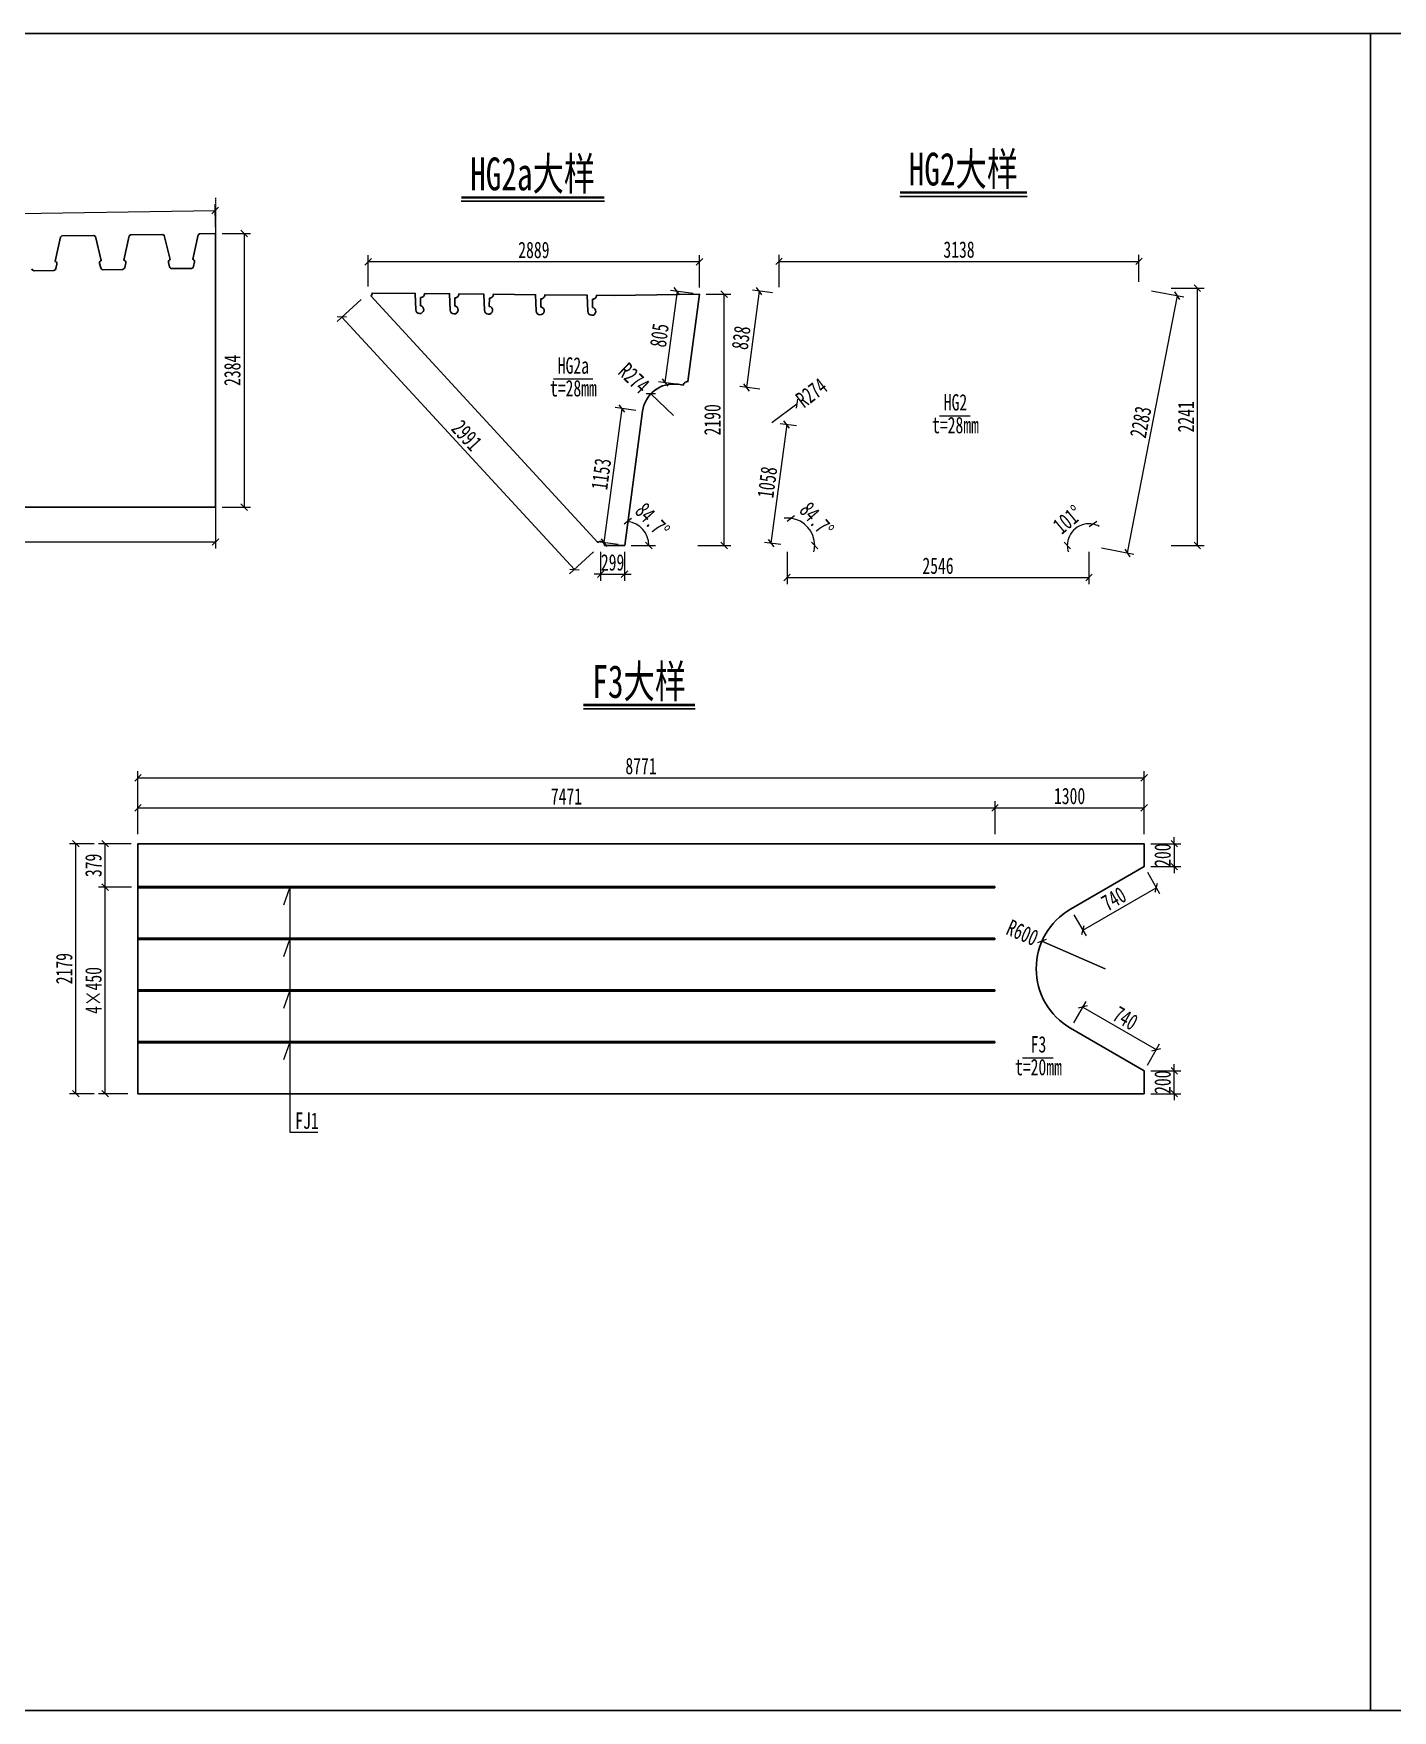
# Model space of a CAD drawing. Header units: millimetres. Extents: x 44597 to 300567, y -113054 to 73044.
# Drawn here: x 266911 to 278758, y -76511 to -61894 of the extents above; entities that cross this region are included whole.
import ezdxf
from ezdxf.enums import TextEntityAlignment as Align

# ---------------------------------------------------------------- set-up
doc = ezdxf.new("R2010")
doc.units = ezdxf.units.MM
doc.linetypes.add('CENTER2', pattern=[28.575, 19.05, -3.175, 3.175, -3.175])
doc.layers.get('Defpoints').update_dxf_attribs({"color": 8})
for name, color, linetype, lineweight in [('中心线', 2, 'CENTER2', 15), ('文字', 7, 'Continuous', 15), ('标注线及字体', 2, 'Continuous', 15), ('细实线', 4, 'Continuous', 15), ('钢板粗线', 1, 'Continuous', 25)]:
    doc.layers.add(name, color=color, linetype=linetype, lineweight=lineweight)
doc.styles.add('111', font='', dxfattribs={"width": 0.7})
doc.styles.add('BM_Dim', font='', dxfattribs={"width": 0.85})
doc.styles.get('111').set_extended_font_data('仿宋_GB2312')
doc.styles.get('BM_Dim').set_extended_font_data('仿宋_GB2312')
doc.dimstyles.new('200', dxfattribs={"dimscale": 0, "dimtxt": 2.5, "dimasz": 1, "dimexe": 1, "dimexo": 1, "dimgap": 0.6, "dimtad": 1, "dimdec": 0, "dimdsep": 46, "dimtxsty": '111', "dimblk": 'OBLIQUE', "dimcen": 0, "dimclrd": 4, "dimclre": 4, "dimclrt": 4, "dimadec": 1, "dimazin": 2, "dimtfac": 1, "dimtdec": 0, "dimtix": 1, "dimtmove": 2, "dimatfit": 3, "dimfxl": 4, "dimfxlon": 1, "dimtolj": 1, "dimlwd": -1, "dimlwe": -1, "dimarcsym": 0})

# ---------------------------------------------------------------- blocks, each defined once
blk = doc.blocks.new('_Oblique')
at = {"color": 0, "linetype": 'ByBlock', "lineweight": -2}
blk.add_line((-0.5, -0.5), (0.5, 0.5), dxfattribs=at)
blk = doc.blocks.new('*D793')
at = {"layer": 'Defpoints', "color": 0, "transparency": 16777216}
for p in [(258566, -66022), (268498, -66022), (268498, -66326)]:
    blk.add_point(p, dxfattribs=at)
at = {"layer": '细实线', "color": 4, "transparency": 16777216}
for p, q in [((258566, -66098), (258566, -66383)), ((268498, -66098), (268498, -66383)), ((258566, -66326), (268498, -66326))]:
    blk.add_line(p, q, dxfattribs=at)
at = {"layer": '细实线', "color": 4, "transparency": 16777216, "xscale": 57.14285714285715, "yscale": 57.14285714285715, "zscale": 57.14285714285715, "rotation": 180}
blk.add_blockref('_Oblique', (258566, -66326), dxfattribs=at)
at = {"layer": '细实线', "color": 4, "transparency": 16777216, "xscale": 57.14285714285715, "yscale": 57.14285714285715, "zscale": 57.14285714285715}
blk.add_blockref('_Oblique', (268498, -66326), dxfattribs=at)
at = {"layer": '细实线', "color": 4, "transparency": 16777216, "insert": (263532, -66210), "char_height": 142.86, "attachment_point": 5, "style": '111'}
blk.add_mtext('\\A1;19864/2', dxfattribs=at)
blk = doc.blocks.new('*D796')
at = {"layer": 'Defpoints', "color": 0, "transparency": 16777216}
for p in [(268495, -63437), (268498, -63638), (259002, -63780)]:
    blk.add_point(p, dxfattribs=at)
at = {"layer": '细实线', "color": 4, "transparency": 16777216}
for p, q in [((258999, -63580), (268495, -63437)), ((268497, -63581), (268494, -63380)), ((259001, -63723), (258998, -63523))]:
    blk.add_line(p, q, dxfattribs=at)
at = {"layer": '细实线', "color": 4, "transparency": 16777216, "xscale": 57.14285714285715, "yscale": 57.14285714285715, "zscale": 57.14285714285715}
for p, rotation in [((268495, -63437), 0.8593722436441305), ((258999, -63580), 180.8593722436441)]:
    blk.add_blockref('_Oblique', p, dxfattribs=dict(at, rotation=rotation))
at = {"layer": '细实线', "color": 4, "transparency": 16777216, "insert": (263745, -63406), "char_height": 142.9, "attachment_point": 5, "rotation": 0.8594, "style": '111'}
blk.add_mtext('\\A1;9497', dxfattribs=at)
blk = doc.blocks.new('*D797')
at = {"layer": 'Defpoints', "color": 0, "transparency": 16777216}
for p in [(268498, -63638), (268498, -66022), (268747, -66022)]:
    blk.add_point(p, dxfattribs=at)
at = {"layer": '细实线', "color": 4, "transparency": 16777216}
for p, q in [((268555, -63638), (268804, -63638)), ((268747, -63638), (268747, -66022)), ((268555, -66022), (268804, -66022))]:
    blk.add_line(p, q, dxfattribs=at)
at = {"layer": '细实线', "color": 4, "transparency": 16777216, "xscale": 57.14285714285715, "yscale": 57.14285714285715, "zscale": 57.14285714285715}
for p, rotation in [((268747, -63638), 90), ((268747, -66022), 270)]:
    blk.add_blockref('_Oblique', p, dxfattribs=dict(at, rotation=rotation))
at = {"layer": '细实线', "color": 4, "transparency": 16777216, "insert": (268645, -64830), "char_height": 142.9, "attachment_point": 5, "rotation": 90, "style": '111'}
blk.add_mtext('\\A1;2384', dxfattribs=at)
blk = doc.blocks.new('*D798')
at = {"layer": 'Defpoints', "color": 0, "transparency": 16777216}
for p in [(273566, -65121), (273347, -65285)]:
    blk.add_point(p, dxfattribs=at)
at = {"layer": '细实线', "color": 4, "transparency": 16777216}
for p in [(273347, -65285), (273566, -65121)]:
    blk.add_line(p, (273566, -65121), dxfattribs=at)
at = {"layer": '细实线', "color": 4, "transparency": 16777216, "xscale": 57.14285714285715, "yscale": 57.14285714285715, "zscale": 57.14285714285715, "rotation": 216.9632212674527}
blk.add_blockref('_Oblique', (273566, -65121), dxfattribs=at)
at = {"layer": '细实线', "color": 4, "transparency": 16777216, "insert": (273693, -65025), "char_height": 142.9, "attachment_point": 5, "rotation": 36.9632, "style": '111'}
blk.add_mtext('\\A1;R274', dxfattribs=at)
blk = doc.blocks.new('*D799')
at = {"layer": 'Defpoints', "color": 0, "transparency": 16777216}
for p in [(276548, -64114), (276112, -66356), (276446, -66421)]:
    blk.add_point(p, dxfattribs=at)
at = {"layer": '细实线', "color": 4, "transparency": 16777216}
for p, q in [((276657, -64136), (276938, -64190)), ((276882, -64179), (276446, -66421)), ((276222, -66377), (276502, -66432))]:
    blk.add_line(p, q, dxfattribs=at)
at = {"layer": '细实线', "color": 4, "transparency": 16777216, "xscale": 57.14285714285715, "yscale": 57.14285714285715, "zscale": 57.14285714285715}
for p, rotation in [((276882, -64179), 78.99999999998484), ((276446, -66421), 258.9999999999849)]:
    blk.add_blockref('_Oblique', p, dxfattribs=dict(at, rotation=rotation))
at = {"layer": '细实线', "color": 4, "transparency": 16777216, "insert": (276563, -65281), "char_height": 142.9, "attachment_point": 5, "rotation": 79, "style": '111'}
blk.add_mtext('\\A1;2283', dxfattribs=at)
blk = doc.blocks.new('*D800')
at = {"layer": 'Defpoints', "color": 0, "transparency": 16777216}
for p in [(273409, -64162), (273126, -64980), (273298, -65002)]:
    blk.add_point(p, dxfattribs=at)
at = {"layer": '细实线', "color": 4, "transparency": 16777216}
for p, q in [((273237, -64139), (273126, -64980)), ((273353, -64154), (273180, -64131)), ((273242, -64995), (273069, -64972))]:
    blk.add_line(p, q, dxfattribs=at)
at = {"layer": '细实线', "color": 4, "transparency": 16777216, "xscale": 57.14285714285715, "yscale": 57.14285714285715, "zscale": 57.14285714285715}
for p, rotation in [((273237, -64139), 82.45960000013417), ((273126, -64980), 262.4596000001341)]:
    blk.add_blockref('_Oblique', p, dxfattribs=dict(at, rotation=rotation))
at = {"layer": '细实线', "color": 4, "transparency": 16777216, "insert": (273080, -64546), "char_height": 142.9, "attachment_point": 5, "rotation": 82.4596, "style": '111'}
blk.add_mtext('\\A1;838', dxfattribs=at)
blk = doc.blocks.new('*D801')
at = {"layer": 'Defpoints', "color": 0, "transparency": 16777216}
for p in [(273619, -65321), (273340, -66337), (273482, -66356)]:
    blk.add_point(p, dxfattribs=at)
at = {"layer": '细实线', "color": 4, "transparency": 16777216}
for p, q in [((273477, -65303), (273340, -66337)), ((273562, -65314), (273421, -65295)), ((273425, -66348), (273284, -66330))]:
    blk.add_line(p, q, dxfattribs=at)
at = {"layer": '细实线', "color": 4, "transparency": 16777216, "xscale": 57.14285714285715, "yscale": 57.14285714285715, "zscale": 57.14285714285715}
for p, rotation in [((273477, -65303), 82.45314293455482), ((273340, -66337), 262.4531429345548)]:
    blk.add_blockref('_Oblique', p, dxfattribs=dict(at, rotation=rotation))
at = {"layer": '细实线', "color": 4, "transparency": 16777216, "insert": (273308, -65806), "char_height": 142.9, "attachment_point": 5, "rotation": 82.4531, "style": '111'}
blk.add_mtext('\\A1;1058', dxfattribs=at)
blk = doc.blocks.new('*D802')
at = {"layer": 'Defpoints', "color": 0, "transparency": 16777216}
for p in [(273480, -66355), (276112, -66356), (276112, -66636)]:
    blk.add_point(p, dxfattribs=at)
at = {"layer": '细实线', "color": 4, "transparency": 16777216}
for p, q in [((273480, -66412), (273480, -66693)), ((276112, -66413), (276112, -66693)), ((273480, -66636), (276112, -66636))]:
    blk.add_line(p, q, dxfattribs=at)
at = {"layer": '细实线', "color": 4, "transparency": 16777216, "xscale": 57.14285714285715, "yscale": 57.14285714285715, "zscale": 57.14285714285715, "rotation": 180}
blk.add_blockref('_Oblique', (273480, -66636), dxfattribs=at)
at = {"layer": '细实线', "color": 4, "transparency": 16777216, "xscale": 57.14285714285715, "yscale": 57.14285714285715, "zscale": 57.14285714285715}
blk.add_blockref('_Oblique', (276112, -66636), dxfattribs=at)
at = {"layer": '细实线', "color": 4, "transparency": 16777216, "insert": (274796, -66534), "char_height": 142.9, "attachment_point": 5, "style": '111'}
blk.add_mtext('\\A1;2546', dxfattribs=at)
blk = doc.blocks.new('*D803')
at = {"layer": 'Defpoints', "color": 0, "transparency": 16777216}
for p in [(276541, -64149), (275715, -66356), (275984, -66216), (276077, -66356), (276119, -66321)]:
    blk.add_point(p, dxfattribs=at)
at = {"layer": '细实线', "color": 4, "transparency": 16777216}
for start, end in [(79, 180), (61.6261, 79), (180, 197.3739)]:
    blk.add_arc((276112, -66356), 189, start, end, dxfattribs=at)
at = {"layer": '细实线', "color": 4, "transparency": 16777216, "xscale": 57.14285714285715, "yscale": 57.14285714285715, "zscale": 57.14285714285715}
for p, rotation in [((276148, -66170), 168.9999999999883), ((275923, -66356), 90.00000000000422)]:
    blk.add_blockref('_Oblique', p, dxfattribs=dict(at, rotation=rotation))
at = {"layer": '细实线', "color": 4, "transparency": 16777216, "insert": (275927, -66131), "char_height": 142.9, "attachment_point": 5, "rotation": 39.5, "style": '111'}
blk.add_mtext('\\A1;101%%d', dxfattribs=at)
blk = doc.blocks.new('*D804')
at = {"layer": 'Defpoints', "color": 0, "transparency": 16777216}
for p in [(276548, -64114), (277057, -64114), (276112, -66356)]:
    blk.add_point(p, dxfattribs=at)
at = {"layer": '细实线', "color": 4, "transparency": 16777216}
for p, q in [((276829, -64114), (277115, -64114)), ((277057, -66356), (277057, -64114)), ((276829, -66356), (277115, -66356))]:
    blk.add_line(p, q, dxfattribs=at)
at = {"layer": '细实线', "color": 4, "transparency": 16777216, "xscale": 57.14285714285715, "yscale": 57.14285714285715, "zscale": 57.14285714285715}
for p, rotation in [((277057, -64114), 90), ((277057, -66356), 270)]:
    blk.add_blockref('_Oblique', p, dxfattribs=dict(at, rotation=rotation))
at = {"layer": '细实线', "color": 4, "transparency": 16777216, "insert": (276957, -65235), "char_height": 142.9, "attachment_point": 5, "rotation": 90, "style": '111'}
blk.add_mtext('\\A1;2241', dxfattribs=at)
blk = doc.blocks.new('*D805')
at = {"layer": 'Defpoints', "color": 0, "transparency": 16777216}
for p in [(276548, -63880), (273410, -64162), (276548, -64115)]:
    blk.add_point(p, dxfattribs=at)
at = {"layer": '细实线', "color": 4, "transparency": 16777216}
for p, q in [((273410, -64104), (273410, -63823)), ((276548, -64057), (276548, -63823)), ((273410, -63880), (276548, -63880))]:
    blk.add_line(p, q, dxfattribs=at)
at = {"layer": '细实线', "color": 4, "transparency": 16777216, "xscale": 57.14285714285715, "yscale": 57.14285714285715, "zscale": 57.14285714285715, "rotation": 180}
blk.add_blockref('_Oblique', (273410, -63880), dxfattribs=at)
at = {"layer": '细实线', "color": 4, "transparency": 16777216, "xscale": 57.14285714285715, "yscale": 57.14285714285715, "zscale": 57.14285714285715}
blk.add_blockref('_Oblique', (276548, -63880), dxfattribs=at)
at = {"layer": '细实线', "color": 4, "transparency": 16777216, "insert": (274979, -63778), "char_height": 142.9, "attachment_point": 5, "style": '111'}
blk.add_mtext('\\A1;3138', dxfattribs=at)
blk = doc.blocks.new('*D813')
at = {"layer": 'Defpoints', "color": 0, "transparency": 16777216}
for p in [(272717, -64166), (272415, -64936), (272612, -64962)]:
    blk.add_point(p, dxfattribs=at)
at = {"layer": '细实线', "color": 4, "transparency": 16777216}
for p, q in [((272521, -64140), (272415, -64936)), ((272661, -64159), (272464, -64133)), ((272555, -64955), (272359, -64929))]:
    blk.add_line(p, q, dxfattribs=at)
at = {"layer": '细实线', "color": 4, "transparency": 16777216, "xscale": 57.14285714285715, "yscale": 57.14285714285715, "zscale": 57.14285714285715}
for p, rotation in [((272521, -64140), 82.45959999997268), ((272415, -64936), 262.4595999999727)]:
    blk.add_blockref('_Oblique', p, dxfattribs=dict(at, rotation=rotation))
at = {"layer": '细实线', "color": 4, "transparency": 16777216, "insert": (272367, -64525), "char_height": 142.9, "attachment_point": 5, "rotation": 82.4596, "style": '111'}
blk.add_mtext('\\A1;805', dxfattribs=at)
blk = doc.blocks.new('*D814')
at = {"layer": 'Defpoints', "color": 0, "transparency": 16777216}
for p in [(272219, -65187), (271884, -66332), (272063, -66356)]:
    blk.add_point(p, dxfattribs=at)
at = {"layer": '细实线', "color": 4, "transparency": 16777216}
for p, q in [((272040, -65163), (271884, -66332)), ((272163, -65179), (271983, -65155)), ((272007, -66348), (271827, -66324))]:
    blk.add_line(p, q, dxfattribs=at)
at = {"layer": '细实线', "color": 4, "transparency": 16777216, "xscale": 57.14285714285715, "yscale": 57.14285714285715, "zscale": 57.14285714285715}
for p, rotation in [((272040, -65163), 82.38322036423175), ((271884, -66332), 262.3832203642318)]:
    blk.add_blockref('_Oblique', p, dxfattribs=dict(at, rotation=rotation))
at = {"layer": '细实线', "color": 4, "transparency": 16777216, "insert": (271860, -65734), "char_height": 142.9, "attachment_point": 5, "rotation": 82.3832, "style": '111'}
blk.add_mtext('\\A1;1153', dxfattribs=at)
blk = doc.blocks.new('*D815')
at = {"layer": 'Defpoints', "color": 0, "transparency": 16777216}
for p in [(271855, -66356), (272063, -66356), (272063, -66607)]:
    blk.add_point(p, dxfattribs=at)
at = {"layer": '细实线', "color": 4, "transparency": 16777216}
for p, q in [((271855, -66413), (271855, -66664)), ((272063, -66413), (272063, -66664)), ((271855, -66607), (271798, -66607)), ((271855, -66607), (272063, -66607)), ((272063, -66607), (272120, -66607))]:
    blk.add_line(p, q, dxfattribs=at)
at = {"layer": '细实线', "color": 4, "transparency": 16777216, "xscale": 57.14285714285715, "yscale": 57.14285714285715, "zscale": 57.14285714285715}
for p, rotation in [((271855, -66607), 359.9947417772123), ((272063, -66607), 179.9947417772124)]:
    blk.add_blockref('_Oblique', p, dxfattribs=dict(at, rotation=rotation))
at = {"layer": '细实线', "color": 4, "transparency": 16777216, "insert": (271959, -66505), "char_height": 142.9, "attachment_point": 5, "rotation": 359.9947, "style": '111'}
blk.add_mtext('\\A1;299', dxfattribs=at)
blk = doc.blocks.new('*D816')
at = {"layer": 'Defpoints', "color": 0, "transparency": 16777216}
for p in [(269828, -64156), (269600, -64366), (271855, -66356)]:
    blk.add_point(p, dxfattribs=at)
at = {"layer": '细实线', "color": 4, "transparency": 16777216}
for p, q in [((269768, -64212), (269558, -64405)), ((271626, -66566), (269600, -64366)), ((271794, -66412), (271584, -66605))]:
    blk.add_line(p, q, dxfattribs=at)
at = {"layer": '细实线', "color": 4, "transparency": 16777216, "xscale": 57.14285714285715, "yscale": 57.14285714285715, "zscale": 57.14285714285715}
for p, rotation in [((269600, -64366), 132.6485529443003), ((271626, -66566), 312.6485529443003)]:
    blk.add_blockref('_Oblique', p, dxfattribs=dict(at, rotation=rotation))
at = {"layer": '细实线', "color": 4, "transparency": 16777216, "insert": (270688, -65397), "char_height": 142.9, "attachment_point": 5, "rotation": 312.6486, "style": '111'}
blk.add_mtext('\\A1;2991', dxfattribs=at)
blk = doc.blocks.new('*D817')
at = {"layer": 'Defpoints', "color": 0, "transparency": 16777216}
for p in [(272292, -65035), (272491, -65223)]:
    blk.add_point(p, dxfattribs=at)
at = {"layer": '细实线', "color": 4, "transparency": 16777216}
for p, q in [((272292, -65035), (272491, -65223)), ((272491, -65223), (272292, -65035))]:
    blk.add_line(p, q, dxfattribs=at)
blk.add_arc((272491, -65223), 274, 109.5112, 148.5561, dxfattribs=at)
at = {"layer": '细实线', "color": 4, "transparency": 16777216, "xscale": 57.14285714285715, "yscale": 57.14285714285715, "zscale": 57.14285714285715, "rotation": 136.5852663769176}
blk.add_blockref('_Oblique', (272292, -65035), dxfattribs=at)
at = {"layer": '细实线', "color": 4, "transparency": 16777216, "insert": (272146, -64897), "char_height": 142.9, "attachment_point": 5, "rotation": 316.5853, "style": '111'}
blk.add_mtext('\\A1;R274', dxfattribs=at)
blk = doc.blocks.new('*D818')
at = {"layer": 'Defpoints', "color": 0, "transparency": 16777216}
for p in [(272717, -64166), (272932, -64166), (272063, -66356)]:
    blk.add_point(p, dxfattribs=at)
at = {"layer": '细实线', "color": 4, "transparency": 16777216}
for p, q in [((272774, -64166), (272989, -64166)), ((272932, -66356), (272932, -64166)), ((272703, -66356), (272989, -66356))]:
    blk.add_line(p, q, dxfattribs=at)
at = {"layer": '细实线', "color": 4, "transparency": 16777216, "xscale": 57.14285714285715, "yscale": 57.14285714285715, "zscale": 57.14285714285715}
for p, rotation in [((272932, -64166), 90), ((272932, -66356), 270)]:
    blk.add_blockref('_Oblique', p, dxfattribs=dict(at, rotation=rotation))
at = {"layer": '细实线', "color": 4, "transparency": 16777216, "insert": (272830, -65261), "char_height": 142.9, "attachment_point": 5, "rotation": 90, "style": '111'}
blk.add_mtext('\\A1;2190', dxfattribs=at)
blk = doc.blocks.new('*D819')
at = {"layer": 'Defpoints', "color": 0, "transparency": 16777216}
for p in [(269828, -63884), (269828, -64156), (272717, -64166)]:
    blk.add_point(p, dxfattribs=at)
at = {"layer": '细实线', "color": 4, "transparency": 16777216}
for p, q in [((269828, -64099), (269828, -63827)), ((272717, -64109), (272717, -63827)), ((272717, -63884), (269828, -63884))]:
    blk.add_line(p, q, dxfattribs=at)
at = {"layer": '细实线', "color": 4, "transparency": 16777216, "xscale": 57.14285714285715, "yscale": 57.14285714285715, "zscale": 57.14285714285715, "rotation": 180}
blk.add_blockref('_Oblique', (269828, -63884), dxfattribs=at)
at = {"layer": '细实线', "color": 4, "transparency": 16777216, "xscale": 57.14285714285715, "yscale": 57.14285714285715, "zscale": 57.14285714285715}
blk.add_blockref('_Oblique', (272717, -63884), dxfattribs=at)
at = {"layer": '细实线', "color": 4, "transparency": 16777216, "insert": (271273, -63781), "char_height": 142.9, "attachment_point": 5, "style": '111'}
blk.add_mtext('\\A1;2889', dxfattribs=at)
blk = doc.blocks.new('*D820')
at = {"layer": 'Defpoints', "color": 0, "transparency": 16777216}
for p in [(272206, -65287), (271890, -66356), (272065, -66356), (272065, -66356), (272251, -66259)]:
    blk.add_point(p, dxfattribs=at)
at = {"layer": '细实线', "color": 4, "transparency": 16777216}
blk.add_line((272122, -66356), (272332, -66356), dxfattribs=at)
blk.add_arc((272065, -66356), 210, 0, 82.4596, dxfattribs=at)
at = {"layer": '细实线', "color": 4, "transparency": 16777216, "xscale": 57.14285714285715, "yscale": 57.14285714285715, "zscale": 57.14285714285715}
for p, rotation in [((272092, -66147), 172.4595999999973), ((272275, -66356), 270)]:
    blk.add_blockref('_Oblique', p, dxfattribs=dict(at, rotation=rotation))
at = {"layer": '细实线', "color": 4, "transparency": 16777216, "insert": (272306, -66137), "char_height": 142.9, "attachment_point": 5, "rotation": 312.2477, "style": '111'}
blk.add_mtext('84.7°', dxfattribs=at)
blk = doc.blocks.new('*D821')
at = {"layer": 'Defpoints', "color": 0, "transparency": 16777216}
for p in [(273619, -65321), (273482, -66356), (273605, -66356), (273699, -66256), (274023, -66356)]:
    blk.add_point(p, dxfattribs=at)
at = {"layer": '细实线', "color": 4, "transparency": 16777216}
for start, end in [(82.4596, 96.1882), (0, 82.4596), (346.2714, 0)]:
    blk.add_arc((273482, -66356), 239, start, end, dxfattribs=at)
at = {"layer": '细实线', "color": 4, "transparency": 16777216, "xscale": 57.14285714285715, "yscale": 57.14285714285715, "zscale": 57.14285714285715}
for p, rotation in [((273513, -66119), 352.459600002294), ((273721, -66356), 90)]:
    blk.add_blockref('_Oblique', p, dxfattribs=dict(at, rotation=rotation))
at = {"layer": '细实线', "color": 4, "transparency": 16777216, "insert": (273738, -66131), "char_height": 142.86, "attachment_point": 5, "rotation": 311.2298, "style": '111'}
blk.add_mtext('84.7\\f仿宋_GB2312|b0|i0|c134|p49;°', dxfattribs=at)
blk = doc.blocks.new('*D908')
at = {"layer": 'Defpoints', "color": 0, "transparency": 16777216}
for p in [(267536, -69335), (267822, -69335), (267790, -71135)]:
    blk.add_point(p, dxfattribs=at)
at = {"layer": '细实线', "color": 4, "transparency": 16777216}
for p, q in [((267764, -69335), (267479, -69335)), ((267536, -71135), (267536, -69335)), ((267733, -71135), (267479, -71135))]:
    blk.add_line(p, q, dxfattribs=at)
at = {"layer": '细实线', "color": 4, "transparency": 16777216, "xscale": 57.14285714285715, "yscale": 57.14285714285715, "zscale": 57.14285714285715}
for p, rotation in [((267536, -69335), 90), ((267536, -71135), 270)]:
    blk.add_blockref('_Oblique', p, dxfattribs=dict(at, rotation=rotation))
at = {"layer": '细实线', "color": 4, "transparency": 16777216, "insert": (267434, -70235), "char_height": 142.9, "attachment_point": 5, "rotation": 90, "style": '111'}
blk.add_mtext('\\A1;4×450', dxfattribs=at)
blk = doc.blocks.new('*D909')
at = {"layer": 'Defpoints', "color": 0, "transparency": 16777216}
for p in [(267536, -68956), (267820, -68956), (267822, -69335)]:
    blk.add_point(p, dxfattribs=at)
at = {"layer": '细实线', "color": 4, "transparency": 16777216}
for p, q in [((267763, -68956), (267479, -68956)), ((267536, -69335), (267536, -68956)), ((267764, -69335), (267479, -69335))]:
    blk.add_line(p, q, dxfattribs=at)
at = {"layer": '细实线', "color": 4, "transparency": 16777216, "xscale": 57.14285714285715, "yscale": 57.14285714285715, "zscale": 57.14285714285715}
for p, rotation in [((267536, -68956), 90), ((267536, -69335), 270)]:
    blk.add_blockref('_Oblique', p, dxfattribs=dict(at, rotation=rotation))
at = {"layer": '细实线', "color": 4, "transparency": 16777216, "insert": (267434, -69145), "char_height": 142.9, "attachment_point": 5, "rotation": 90, "style": '111'}
blk.add_mtext('\\A1;379', dxfattribs=at)
blk = doc.blocks.new('*D910')
at = {"layer": 'Defpoints', "color": 0, "transparency": 16777216}
for p in [(267281, -68956), (267496, -68956), (267496, -71135)]:
    blk.add_point(p, dxfattribs=at)
at = {"layer": '细实线', "color": 4, "transparency": 16777216}
for p, q in [((267439, -68956), (267224, -68956)), ((267281, -71135), (267281, -68956)), ((267439, -71135), (267224, -71135))]:
    blk.add_line(p, q, dxfattribs=at)
at = {"layer": '细实线', "color": 4, "transparency": 16777216, "xscale": 57.14285714285715, "yscale": 57.14285714285715, "zscale": 57.14285714285715}
for p, rotation in [((267281, -68956), 90), ((267281, -71135), 270)]:
    blk.add_blockref('_Oblique', p, dxfattribs=dict(at, rotation=rotation))
at = {"layer": '细实线', "color": 4, "transparency": 16777216, "insert": (267179, -70045), "char_height": 142.9, "attachment_point": 5, "rotation": 90, "style": '111'}
blk.add_mtext('\\A1;2179', dxfattribs=at)
blk = doc.blocks.new('*D911')
at = {"layer": 'Defpoints', "color": 0, "transparency": 16777216}
for p in [(275293, -68643), (267822, -69019), (275293, -69335)]:
    blk.add_point(p, dxfattribs=at)
at = {"layer": '细实线', "color": 4, "transparency": 16777216}
for p, q in [((267822, -68872), (267822, -68586)), ((267822, -68643), (275293, -68643)), ((275293, -68872), (275293, -68586))]:
    blk.add_line(p, q, dxfattribs=at)
at = {"layer": '细实线', "color": 4, "transparency": 16777216, "xscale": 57.14285714285715, "yscale": 57.14285714285715, "zscale": 57.14285714285715, "rotation": 180}
blk.add_blockref('_Oblique', (267822, -68643), dxfattribs=at)
at = {"layer": '细实线', "color": 4, "transparency": 16777216, "xscale": 57.14285714285715, "yscale": 57.14285714285715, "zscale": 57.14285714285715}
blk.add_blockref('_Oblique', (275293, -68643), dxfattribs=at)
at = {"layer": '细实线', "color": 4, "transparency": 16777216, "insert": (271557, -68543), "char_height": 142.9, "attachment_point": 5, "style": '111'}
blk.add_mtext('\\A1;7471', dxfattribs=at)
blk = doc.blocks.new('*D912')
at = {"layer": 'Defpoints', "color": 0, "transparency": 16777216}
for p in [(276593, -68643), (276593, -68954), (275293, -69335)]:
    blk.add_point(p, dxfattribs=at)
at = {"layer": '细实线', "color": 4, "transparency": 16777216}
for p, q in [((275293, -68872), (275293, -68586)), ((275293, -68643), (276593, -68643)), ((276593, -68872), (276593, -68586))]:
    blk.add_line(p, q, dxfattribs=at)
at = {"layer": '细实线', "color": 4, "transparency": 16777216, "xscale": 57.14285714285715, "yscale": 57.14285714285715, "zscale": 57.14285714285715, "rotation": 180}
blk.add_blockref('_Oblique', (275293, -68643), dxfattribs=at)
at = {"layer": '细实线', "color": 4, "transparency": 16777216, "xscale": 57.14285714285715, "yscale": 57.14285714285715, "zscale": 57.14285714285715}
blk.add_blockref('_Oblique', (276593, -68643), dxfattribs=at)
at = {"layer": '细实线', "color": 4, "transparency": 16777216, "insert": (275943, -68541), "char_height": 142.9, "attachment_point": 5, "style": '111'}
blk.add_mtext('\\A1;1300', dxfattribs=at)
blk = doc.blocks.new('*D913')
at = {"layer": 'Defpoints', "color": 0, "transparency": 16777216}
for p in [(276593, -68956), (276593, -69156), (276856, -69156)]:
    blk.add_point(p, dxfattribs=at)
at = {"layer": '细实线', "color": 4, "transparency": 16777216}
for p, q in [((276650, -68956), (276914, -68956)), ((276856, -68956), (276856, -68899)), ((276856, -68956), (276856, -69156)), ((276650, -69156), (276914, -69156)), ((276856, -69156), (276856, -69213))]:
    blk.add_line(p, q, dxfattribs=at)
at = {"layer": '细实线', "color": 4, "transparency": 16777216, "xscale": 57.14285714285715, "yscale": 57.14285714285715, "zscale": 57.14285714285715}
for p, rotation in [((276856, -68956), 270), ((276856, -69156), 90)]:
    blk.add_blockref('_Oblique', p, dxfattribs=dict(at, rotation=rotation))
at = {"layer": '细实线', "color": 4, "transparency": 16777216, "insert": (276754, -69056), "char_height": 142.9, "attachment_point": 5, "rotation": 90, "style": '111'}
blk.add_mtext('\\A1;200', dxfattribs=at)
blk = doc.blocks.new('*D914')
at = {"layer": 'Defpoints', "color": 0, "transparency": 16777216}
for p in [(276593, -69156), (276699, -69340), (275952, -69526)]:
    blk.add_point(p, dxfattribs=at)
at = {"layer": '细实线', "color": 4, "transparency": 16777216}
for p, q in [((276621, -69205), (276728, -69390)), ((276058, -69710), (276699, -69340)), ((275980, -69575), (276087, -69760))]:
    blk.add_line(p, q, dxfattribs=at)
at = {"layer": '细实线', "color": 4, "transparency": 16777216, "xscale": 57.14285714285715, "yscale": 57.14285714285715, "zscale": 57.14285714285715}
for p, rotation in [((276699, -69340), 29.99999999999712), ((276058, -69710), 209.9999999999972)]:
    blk.add_blockref('_Oblique', p, dxfattribs=dict(at, rotation=rotation))
at = {"layer": '细实线', "color": 4, "transparency": 16777216, "insert": (276328, -69437), "char_height": 142.9, "attachment_point": 5, "rotation": 30, "style": '111'}
blk.add_mtext('\\A1;740', dxfattribs=at)
blk = doc.blocks.new('*D915')
at = {"layer": 'Defpoints', "color": 0, "transparency": 16777216}
for p in [(276593, -70935), (276856, -70935), (276593, -71135)]:
    blk.add_point(p, dxfattribs=at)
at = {"layer": '细实线', "color": 4, "transparency": 16777216}
for p, q in [((276856, -70935), (276856, -70878)), ((276650, -70935), (276914, -70935)), ((276856, -71135), (276856, -70935)), ((276650, -71135), (276914, -71135)), ((276856, -71135), (276856, -71192))]:
    blk.add_line(p, q, dxfattribs=at)
at = {"layer": '细实线', "color": 4, "transparency": 16777216, "xscale": 57.14285714285715, "yscale": 57.14285714285715, "zscale": 57.14285714285715}
for p, rotation in [((276856, -70935), 270), ((276856, -71135), 90)]:
    blk.add_blockref('_Oblique', p, dxfattribs=dict(at, rotation=rotation))
at = {"layer": '细实线', "color": 4, "transparency": 16777216, "insert": (276754, -71035), "char_height": 142.9, "attachment_point": 5, "rotation": 90, "style": '111'}
blk.add_mtext('\\A1;200', dxfattribs=at)
blk = doc.blocks.new('*D916')
at = {"layer": 'Defpoints', "color": 0, "transparency": 16777216}
for p in [(275952, -70565), (276699, -70751), (276593, -70935)]:
    blk.add_point(p, dxfattribs=at)
at = {"layer": '细实线', "color": 4, "transparency": 16777216}
for p, q in [((275980, -70516), (276087, -70331)), ((276058, -70380), (276699, -70751)), ((276621, -70886), (276728, -70701))]:
    blk.add_line(p, q, dxfattribs=at)
at = {"layer": '细实线', "color": 4, "transparency": 16777216, "xscale": 57.14285714285715, "yscale": 57.14285714285715, "zscale": 57.14285714285715}
for p, rotation in [((276058, -70380), 150.0000000000029), ((276699, -70751), 330.0000000000028)]:
    blk.add_blockref('_Oblique', p, dxfattribs=dict(at, rotation=rotation))
at = {"layer": '细实线', "color": 4, "transparency": 16777216, "insert": (276430, -70477), "char_height": 142.9, "attachment_point": 5, "rotation": 330, "style": '111'}
blk.add_mtext('\\A1;740', dxfattribs=at)
blk = doc.blocks.new('*D917')
at = {"layer": 'Defpoints', "color": 0, "transparency": 16777216}
for p in [(276593, -68382), (267822, -68956), (276593, -69056)]:
    blk.add_point(p, dxfattribs=at)
at = {"layer": '细实线', "color": 4, "transparency": 16777216}
for p, q in [((267822, -68611), (267822, -68325)), ((267822, -68382), (276593, -68382)), ((276593, -68611), (276593, -68325))]:
    blk.add_line(p, q, dxfattribs=at)
at = {"layer": '细实线', "color": 4, "transparency": 16777216, "xscale": 57.14285714285715, "yscale": 57.14285714285715, "zscale": 57.14285714285715, "rotation": 180}
blk.add_blockref('_Oblique', (267822, -68382), dxfattribs=at)
at = {"layer": '细实线', "color": 4, "transparency": 16777216, "xscale": 57.14285714285715, "yscale": 57.14285714285715, "zscale": 57.14285714285715}
blk.add_blockref('_Oblique', (276593, -68382), dxfattribs=at)
at = {"layer": '细实线', "color": 4, "transparency": 16777216, "insert": (272207, -68280), "char_height": 142.9, "attachment_point": 5, "style": '111'}
blk.add_mtext('\\A1;8771', dxfattribs=at)

msp = doc.modelspace()

# ---------------------------------------------------------------- linework, layer by layer
at = {"color": 4}
for p, q in [((270639.5, -63356.7), (271887.3, -63356.7)), ((274463.7, -63315.1), (275573.1, -63315.1)), ((271704.6, -67781.4), (272677.7, -67781.4))]:
    msp.add_line(p, q, dxfattribs=at)
at = {"color": 6, "const_width": 20.6}
for points in [[(274463.7, -63280.9), (275573.1, -63280.9)], [(270639.5, -63322.4), (271887.3, -63322.4)], [(271704.6, -67747.1), (272677.7, -67747.1)]]:
    msp.add_lwpolyline(points, dxfattribs=at)
at = {"layer": 'Defpoints'}
for p, q in [((267821.7, -69335.1), (275292.7, -69335.1)), ((267821.7, -69785.1), (275292.7, -69785.1)), ((267821.7, -70235.1), (275292.7, -70235.1)), ((267821.7, -70685.1), (275292.7, -70685.1))]:
    msp.add_line(p, q, dxfattribs=at)
for points in [[(256566.6, -61894.1), (278566.6, -61894.1), (278566.6, -76511.3), (256566.6, -76511.3)], [(278566.6, -61894.1), (300566.6, -61894.1), (300566.6, -76511.3), (278566.6, -76511.3)]]:
    msp.add_lwpolyline(points, close=True, dxfattribs=at)
at = {"layer": '中心线', "ltscale": 0.6}
msp.add_line((268497.8, -63326.9), (268497.8, -66256.4), dxfattribs=at)
at = {"layer": '细实线'}
for p, q in [((271444.4, -64904.8), (271787.2, -64904.8)), ((274808.8, -65225.8), (275077.5, -65225.8)), ((269094.6, -69488.4), (269144.4, -69341.1)), ((269144.4, -69341.1), (269144.4, -71469.9)), ((269094.6, -69938.4), (269144.4, -69791.1)), ((269094.6, -70388.4), (269144.4, -70241.1)), ((269094.6, -70838.4), (269144.4, -70691.1)), ((275532.1, -70822.2), (275800.8, -70822.2)), ((269144.4, -71469.9), (269389.4, -71469.9))]:
    msp.add_line(p, q, dxfattribs=at)
at = {"layer": '细实线', "color": 4}
for p, q in [((275701.7, -69805.8), (276251.8, -70045.4)), ((276251.8, -70045.4), (275701.7, -69805.8))]:
    msp.add_line(p, q, dxfattribs=at)
at = {"layer": '钢板粗线'}
for p, q in [((267821.7, -69329.1), (275292.7, -69329.1)), ((267821.7, -69341.1), (275292.7, -69341.1)), ((275292.7, -69341.1), (275292.7, -69329.1)), ((267821.7, -69779.1), (275292.7, -69779.1)), ((267821.7, -69791.1), (275292.7, -69791.1)), ((275292.7, -69791.1), (275292.7, -69779.1)), ((267821.7, -70229.1), (275292.7, -70229.1)), ((267821.7, -70241.1), (275292.7, -70241.1)), ((275292.7, -70241.1), (275292.7, -70229.1)), ((267821.7, -70679.1), (275292.7, -70679.1)), ((267821.7, -70691.1), (275292.7, -70691.1)), ((275292.7, -70691.1), (275292.7, -70679.1))]:
    msp.add_line(p, q, dxfattribs=at)
for points in [[(266897.6, -63946.4, 0.3488763), (266917.3, -63961.6), (267087.3, -63959, 0.3488763), (267106.5, -63943.2), (267115.2, -63903.1, 0.4140909), (267099.9, -63879.3), (267145.7, -63667.9), (267157.8, -63657.9), (267437.8, -63653.7), (267450.3, -63663.3), (267502.3, -63873.3, 0.4142662), (267487.7, -63897.5), (267497.6, -63937.4, 0.3488763), (267517.3, -63952.6), (267687.3, -63950, 0.3488763), (267706.5, -63934.2), (267715.2, -63894.1, 0.4140909), (267699.9, -63870.3), (267745.7, -63658.9), (267757.8, -63648.9), (268037.8, -63644.7), (268050.3, -63654.3), (268102.3, -63864.3, 0.4142662), (268087.7, -63888.5), (268097.6, -63928.4, 0.3488763), (268117.3, -63943.6), (268287.3, -63941, 0.3488763), (268306.5, -63925.2), (268315.2, -63885.1, 0.4140909), (268299.9, -63861.3), (268345.7, -63649.9), (268357.8, -63639.9), (268497.8, -63637.8), (268497.8, -66021.8), (258601.1, -66021.8, 0.3590367)], [(267821.7, -71135.1), (276592.7, -71135.1), (276592.7, -70935.1), (275951.8, -70565, -0.5773503), (275951.8, -69525.8), (276592.7, -69155.8), (276592.7, -68955.8), (267821.7, -68955.8), (267821.7, -71135.1)]]:
    msp.add_lwpolyline(points, format="xyb", dxfattribs=at)
msp.add_lwpolyline([(269851.9, -64181.6), (269851.9, -64181.6), (271831, -66330.1, -0.6534406), (271889.7, -66355.8), (272064.7, -66355.8), (272219.5, -65186.9, -0.4142136), (272527.1, -64951.3), (272577.1, -64957.9, -0.4142136), (272616.4, -64927.8), (272717.2, -64166.2), (271974, -64177.3), (271820.2, -64175.8, -0.4142136), (271784.8, -64210.4), (271784.1, -64281, -2.0892208), (271742.8, -64316.5), (271738.2, -64175), (271370.2, -64171.3, -0.4142136), (271334.8, -64205.9), (271334.1, -64276.5, -2.0892208), (271292.8, -64312), (271288.2, -64170.5), (270920.2, -64166.8, -0.4142136), (270884.8, -64201.4), (270884.1, -64272, -2.0892208), (270842.8, -64307.5), (270838.2, -64166), (270620.2, -64163.8, -0.4142136), (270584.8, -64198.4), (270584.1, -64268.9, -2.0892208), (270542.8, -64304.5), (270538.2, -64163), (270320.2, -64160.8, -0.4142136), (270284.8, -64195.4), (270284.1, -64265.9, -2.0892208), (270242.8, -64301.5), (270238.2, -64160), (269863.2, -64156.2, -0.2069871)], format="xyb", close=True, dxfattribs=at)

# ---------------------------------------------------------------- block references
at = {"layer": '细实线', "color": 4, "xscale": 57.14285714285714, "yscale": 57.14285714285714, "zscale": 57.14285714285714, "rotation": 156.4645698633183}
msp.add_blockref('_Oblique', (275701.7, -69805.8), dxfattribs=at)

# ---------------------------------------------------------------- texts
at = {"layer": '文字', "style": 'BM_Dim', "width": 0.7}
for s, p in [('HG2a', (271617.4, -64901.8)), ('t=28mm', (271617.4, -65100.1)), ('HG2', (274948.3, -65222.8)), ('t=28mm', (274948.3, -65421.2)), ('F3', (275671.6, -70819.2)), ('t=20mm', (275671.6, -71017.5)), ('FJ1', (269294.8, -71484.6))]:
    msp.add_text(s, height=142.86, dxfattribs=at).set_placement(p, align=Align.BOTTOM_CENTER)
at = {"layer": '标注线及字体', "style": '111', "width": 0.7}
for s, p in [('HG2a大样', (271262.3, -63111.4)), ('HG2大样', (275017.3, -63069.8)), ('F3大样', (272191.1, -67536.1))]:
    msp.add_text(s, height=285.71, dxfattribs=at).set_placement(p, align=Align.MIDDLE)
at = {"layer": '细实线', "color": 4, "insert": (275532.4, -69732.1), "char_height": 142.86, "attachment_point": 5, "rotation": 336.46457, "style": '111'}
msp.add_mtext('\\A1;R600', dxfattribs=at)

# ---------------------------------------------------------------- dimensions: what is measured, and where the dimension line sits
at = {"layer": '细实线'}
for p1, p2, distance, picture, middle in [((259001.9, -63780.3), (268497.8, -63637.8), 200.6, '*D796', (263745.3, -63406.2)), ((271854.7, -66355.9), (269828.2, -64155.9), 310.8, '*D816', (270688, -65397.2)), ((276547.7, -64114.5), (276112, -66355.8), 340.2, '*D799', (276563.5, -65280.6)), ((275951.8, -69525.8), (276592.7, -69155.8), -213.1, '*D914', (276327.7, -69436.8)), ((275951.8, -70565), (276592.7, -70935.1), 213.1, '*D916', (276429.9, -70477))]:
    dim = msp.add_aligned_dim(p1=p1, p2=p2, distance=distance, dimstyle='200', override={"dimscale": 57.142857, "dimblk": 'Oblique'}, dxfattribs=at)
    dim.commit()
    dim.dimension.update_dxf_attribs({"geometry": picture, "text_midpoint": middle})
for base, p1, p2, angle, picture, middle in [((268747, -66021.8), (268497.8, -63637.8), (268497.8, -66021.8), 90, '*D797', (268644.8, -64829.8)), ((272931.9, -64166.2), (272063.2, -66355.8), (272717.2, -64166.2), 90, '*D818', (272829.7, -65261)), ((277057.4, -64114.5), (276112, -66355.8), (276547.7, -64114.5), 90, '*D804', (276956.7, -65235.2)), ((267281.3, -68955.8), (267495.8, -71135.1), (267495.8, -68955.8), 90, '*D910', (267179.1, -70045.4)), ((267535.9, -68955.8), (267821.7, -69335.1), (267820.3, -68955.8), 90, '*D909', (267433.7, -69145.4)), ((276856.5, -69155.8), (276592.7, -68955.8), (276592.7, -69155.8), 90, '*D913', (276754.2, -69055.8)), ((276856.5, -70935.1), (276592.7, -71135.1), (276592.7, -70935.1), 270, '*D915', (276754.2, -71035.1))]:
    dim = msp.add_linear_dim(base=base, p1=p1, p2=p2, angle=angle, dimstyle='200', override={"dimscale": 57.142857, "dimblk": 'Oblique'}, dxfattribs=at)
    dim.commit()
    dim.dimension.update_dxf_attribs({"geometry": picture, "text_midpoint": middle})
for base, p1, p2, picture, middle in [((269828.2, -63883.7), (272717.2, -64166.2), (269828.2, -64155.9), '*D819', (271272.7, -63781.4)), ((276547.8, -63880), (273409.6, -64161.6), (276547.8, -64114.5), '*D805', (274978.7, -63777.7)), ((276592.7, -68382.4), (267821.7, -68955.8), (276592.7, -69055.8), '*D917', (272207.2, -68280.1)), ((275292.7, -68643.3), (267821.7, -69018.9), (275292.7, -69335.1), '*D911', (271557.2, -68542.6)), ((276592.7, -68643.3), (275292.7, -69335.1), (276592.7, -68954.4), '*D912', (275942.7, -68541))]:
    dim = msp.add_linear_dim(base=base, p1=p1, p2=p2, dimstyle='200', override={"dimscale": 57.142857, "dimblk": 'Oblique'}, dxfattribs=at)
    dim.commit()
    dim.dimension.update_dxf_attribs({"geometry": picture, "text_midpoint": middle})
for p1, p2, distance, text, picture, middle in [((272717.2, -64166.2), (272611.8, -64962.5), -198.1, '805', '*D813', (272366.7, -64524.9)), ((273409.5, -64161.6), (273298.2, -65002.5), -174, '838', '*D800', (273080, -64545.8)), ((272219.5, -65186.9), (272063.2, -66355.9), -181.1, '1153', '*D814', (271860.5, -65733.8)), ((273618.6, -65321.3), (273481.5, -66355.8), -142.4, '1058', '*D801', (273307.6, -65806.4)), ((271854.7, -66355.8), (272063.2, -66355.9), -251.2, '299', '*D815', (271958.9, -66504.8))]:
    dim = msp.add_aligned_dim(p1=p1, p2=p2, distance=distance, text=text, dimstyle='200', override={"dimscale": 57.142857, "dimtxsty": '111', "dimblk": 'Oblique'}, dxfattribs=at)
    dim.commit()
    dim.dimension.update_dxf_attribs({"geometry": picture, "text_midpoint": middle})
dim = msp.add_angular_dim_2l(base=(275984, -66216.5), line1=((275715, -66355.8), (276076.9, -66355.8)), line2=((276118.6, -66321.5), (276540.9, -64148.8)), dimstyle='200', override={"dimscale": 57.142857, "dimblk": 'Oblique'}, dxfattribs=at)
dim.commit()
dim.dimension.update_dxf_attribs({"geometry": '*D803', "text_midpoint": (275926.5, -66131)})
for center, mpoint, picture, middle in [((272491.1, -65222.9), (272292.1, -65034.6), '*D817', (272146.3, -64896.7)), ((273347, -65285.3), (273565.9, -65120.6), '*D798', (273692.8, -65025.1))]:
    dim = msp.add_radius_dim(center=center, mpoint=mpoint, dimstyle='200', override={"dimscale": 57.142857, "dimblk": 'Oblique'}, dxfattribs=at)
    dim.commit()
    dim.dimension.update_dxf_attribs({"geometry": picture, "text_midpoint": middle, "dimtype": 164})
dim = msp.add_angular_dim_2l(base=(272251.3, -66258.8), line1=((272206.2, -65286.9), (272064.7, -66355.8)), line2=((272064.7, -66355.8), (271889.7, -66355.8)), text='84.7°', dimstyle='200', override={"dimscale": 57.142857, "dimtxsty": '111', "dimblk": 'Oblique'}, dxfattribs=at)
dim.commit()
dim.dimension.update_dxf_attribs({"geometry": '*D820', "text_midpoint": (272306, -66136.7), "dimtype": 162})
dim = msp.add_angular_dim_2l(base=(273698.8, -66256), line1=((273618.6, -65321.3), (273481.6, -66355.8)), line2=((273605.3, -66355.8), (274023.3, -66355.8)), text='84.7\\f仿宋_GB2312|b0|i0|c134|p49;°', dimstyle='200', override={"dimscale": 57.142857, "dimtxsty": '111', "dimblk": 'Oblique'}, dxfattribs=at)
dim.commit()
dim.dimension.update_dxf_attribs({"geometry": '*D821', "text_midpoint": (273738.3, -66130.9)})
for base, p1, p2, text, picture, middle in [((268497.8, -66326.3), (258566.1, -66021.8), (268497.8, -66021.8), '19864/2', '*D793', (263532, -66209.8)), ((276112, -66635.9), (273479.9, -66354.7), (276112, -66355.8), '2546', '*D802', (274796, -66533.6))]:
    dim = msp.add_linear_dim(base=base, p1=p1, p2=p2, text=text, dimstyle='200', override={"dimscale": 57.142857, "dimtxsty": '111', "dimblk": 'Oblique'}, dxfattribs=at)
    dim.commit()
    dim.dimension.update_dxf_attribs({"geometry": picture, "text_midpoint": middle})
dim = msp.add_linear_dim(base=(267535.9, -69335.1), p1=(267790, -71135.1), p2=(267821.7, -69335.1), angle=90, text='4×450', dimstyle='200', override={"dimscale": 57.142857, "dimtxsty": '111', "dimblk": 'Oblique'}, dxfattribs=at)
dim.commit()
dim.dimension.update_dxf_attribs({"geometry": '*D908', "text_midpoint": (267433.7, -70235.1)})

doc.saveas('drawing.dxf')
